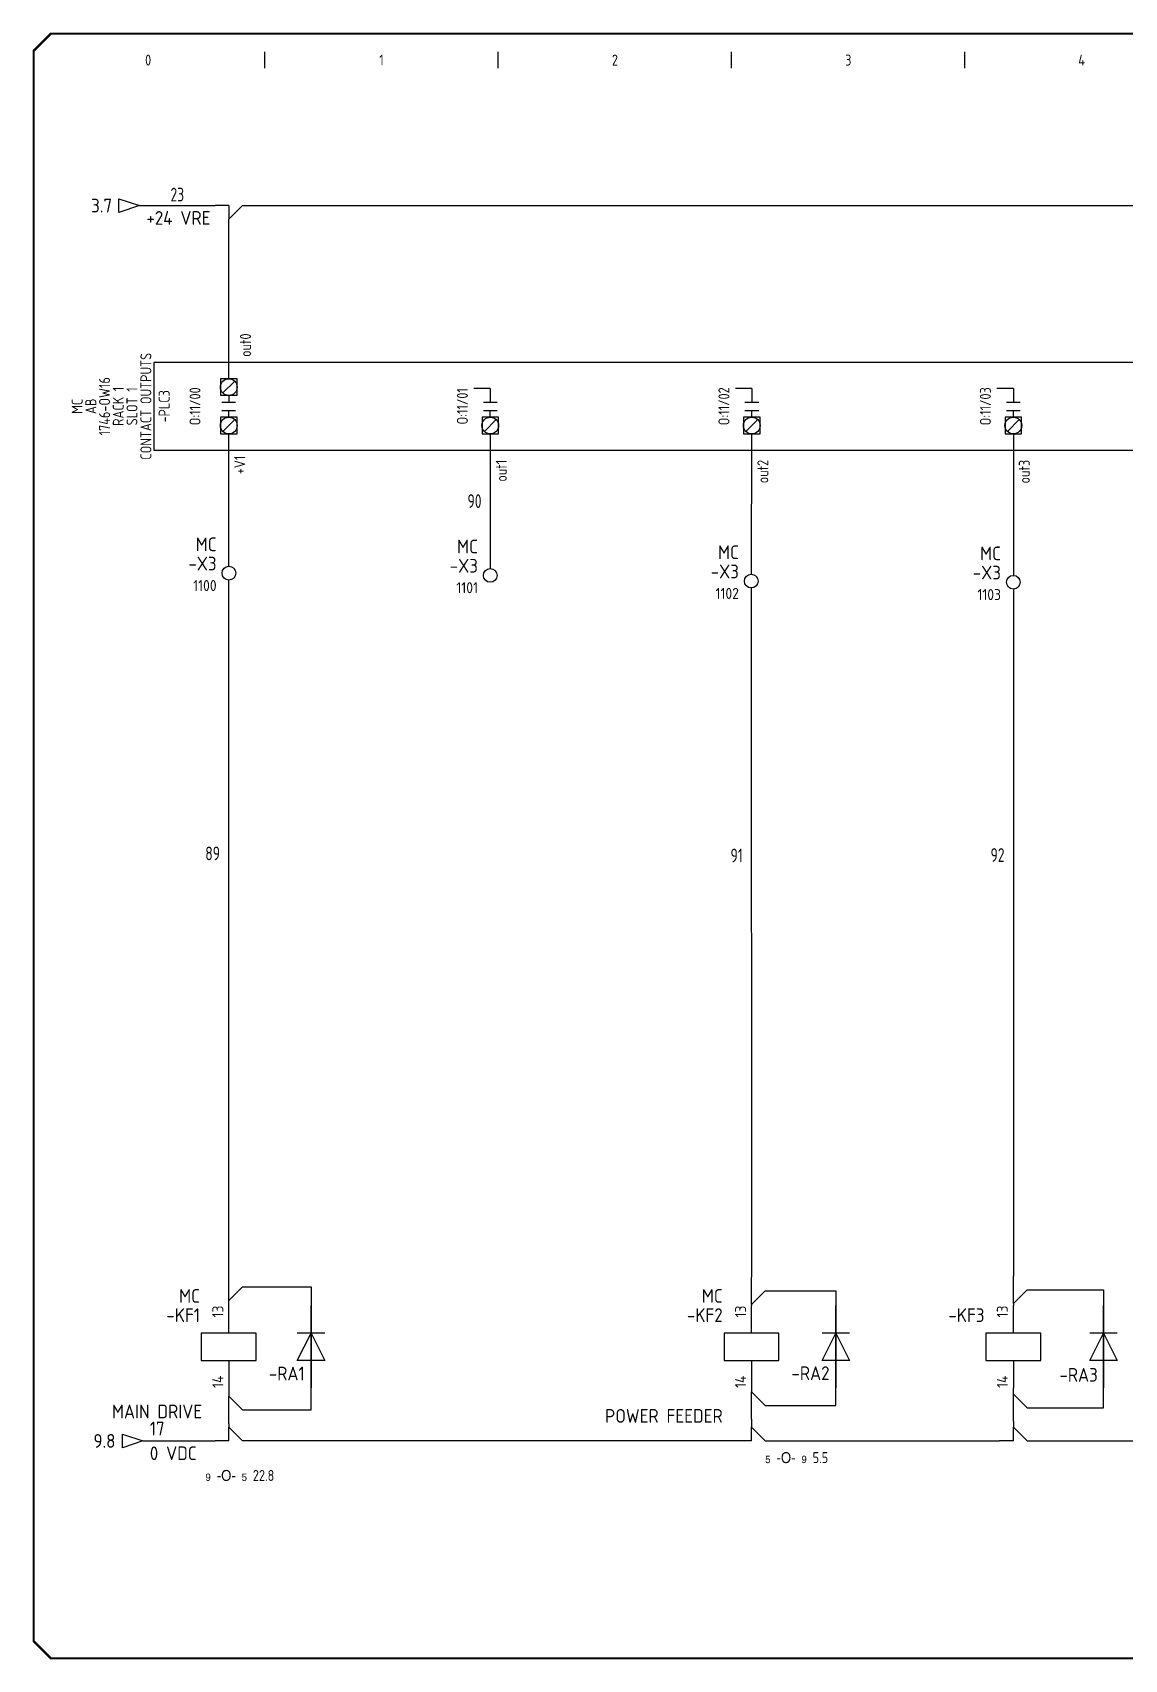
# Model space of a CAD drawing. Extents: x 0 to 840, y 0 to 593.
# Drawn here: x 0 to 398, y 0 to 593 of the extents above; entities that cross this region are included whole.
import ezdxf
from ezdxf.enums import TextEntityAlignment as Align

# ---------------------------------------------------------------- set-up
doc = ezdxf.new("R2010")
doc.units = 0
doc.header["$LTSCALE"] = 10
doc.header["$MEASUREMENT"] = 0
for name, color, linetype in [('DESC', 150, 'Continuous'), ('GRN_2.5mm^2', 3, 'Continuous'), ('GRY_0.5mm^2', 9, 'Continuous'), ('GRY_0.75mm^2', 9, 'Continuous'), ('LOC', 8, 'Continuous'), ('MISC', 7, 'Continuous'), ('SYMS', 7, 'Continuous'), ('TAGS', 150, 'Continuous'), ('TERMS', 123, 'Continuous'), ('TITLE', 7, 'Continuous'), ('VIO_1.0mm^2', 190, 'Continuous'), ('WIRENO', 72, 'Continuous'), ('WIREREF_DEST', 52, 'Continuous'), ('XREF', 7, 'Continuous')]:
    doc.layers.add(name, color=color, linetype=linetype)
doc.styles.add('ITALIC', font='ITALIC')
doc.styles.add('SIMPLEX', font='simplex')
doc.styles.add('WD_IEC', font='isocp2.shx', dxfattribs={"width": 0.9, "height": 4})

# ---------------------------------------------------------------- blocks, each defined once
blk = doc.blocks.new('PLCIO_2375$$1')
at = {"layer": 'SYMS'}
for p, q in [((68, 16), (68, -16)), ((774, 16), (68, 16)), ((774, 3.59), (774, 16)), ((92.25, 10), (92.25, 4)), ((98.25, 10), (92.25, 10)), ((93.1, 4.85), (97.4, 9.15)), ((98.25, 4), (98.25, 10)), ((190.5, 6.5), (184.5, 6.5)), ((190.5, 6.5), (190.5, 1.5)), ((285.75, 6.5), (279.75, 6.5)), ((285.75, 6.5), (285.75, 1.5)), ((381, 6.5), (375, 6.5)), ((381, 6.5), (381, 1.5)), ((476.25, 6.5), (470.25, 6.5)), ((476.25, 6.5), (476.25, 1.5)), ((571.5, 6.5), (565.5, 6.5)), ((571.5, 6.5), (571.5, 1.5)), ((666.75, 6.5), (660.75, 6.5)), ((666.75, 6.5), (666.75, 1.5)), ((762, 6.5), (756, 6.5)), ((762, 6.5), (762, 1.5)), ((92.25, 4), (98.25, 4)), ((92.75, 1.5), (97.75, 1.5)), ((95.25, 4), (95.25, 1.5)), ((188, 1.5), (193, 1.5)), ((283.25, 1.5), (288.25, 1.5)), ((378.5, 1.5), (383.5, 1.5)), ((473.75, 1.5), (478.75, 1.5)), ((569, 1.5), (574, 1.5)), ((664.25, 1.5), (669.25, 1.5)), ((759.5, 1.5), (764.5, 1.5)), ((772.3, 1.89), (774, 3.59)), ((775.7, -1.5), (772.3, 1.89)), ((92.25, -4), (92.25, -10)), ((98.25, -4), (92.25, -4)), ((92.75, -1.5), (97.75, -1.5)), ((93.1, -9.15), (97.4, -4.85)), ((95.25, -4), (95.25, -1.5)), ((98.25, -10), (98.25, -4)), ((187.5, -4), (187.5, -10)), ((193.5, -4), (187.5, -4)), ((188, -1.5), (193, -1.5)), ((188.35, -9.15), (192.65, -4.85)), ((190.5, -4), (190.5, -1.5)), ((193.5, -10), (193.5, -4)), ((282.75, -4), (282.75, -10)), ((288.75, -4), (282.75, -4)), ((283.25, -1.5), (288.25, -1.5)), ((283.6, -9.15), (287.9, -4.85)), ((285.75, -4), (285.75, -1.5)), ((288.75, -10), (288.75, -4)), ((378, -4), (378, -10)), ((384, -4), (378, -4)), ((378.5, -1.5), (383.5, -1.5)), ((378.85, -9.15), (383.15, -4.85)), ((381, -4), (381, -1.5)), ((384, -10), (384, -4)), ((473.25, -4), (473.25, -10)), ((479.25, -4), (473.25, -4)), ((473.75, -1.5), (478.75, -1.5)), ((474.1, -9.15), (478.4, -4.85)), ((476.25, -4), (476.25, -1.5)), ((479.25, -10), (479.25, -4)), ((568.5, -4), (568.5, -10)), ((574.5, -4), (568.5, -4)), ((569, -1.5), (574, -1.5)), ((569.35, -9.15), (573.65, -4.85)), ((571.5, -4), (571.5, -1.5)), ((574.5, -10), (574.5, -4)), ((663.75, -4), (663.75, -10)), ((669.75, -4), (663.75, -4)), ((664.25, -1.5), (669.25, -1.5)), ((664.6, -9.15), (668.9, -4.85)), ((666.75, -4), (666.75, -1.5)), ((669.75, -10), (669.75, -4)), ((759, -4), (759, -10)), ((765, -4), (759, -4)), ((759.5, -1.5), (764.5, -1.5)), ((759.85, -9.15), (764.15, -4.85)), ((762, -4), (762, -1.5)), ((765, -10), (765, -4)), ((774, -3.2), (775.7, -1.5)), ((774, -16), (774, -3.2)), ((92.25, -10), (98.25, -10)), ((187.5, -10), (193.5, -10)), ((282.75, -10), (288.75, -10)), ((378, -10), (384, -10)), ((473.25, -10), (479.25, -10)), ((568.5, -10), (574.5, -10)), ((663.75, -10), (669.75, -10)), ((759, -10), (765, -10)), ((68, -16), (774, -16))]:
    blk.add_line(p, q, dxfattribs=at)
for centre in [(95.25, 7), (95.25, -7), (190.5, -7), (285.75, -7), (381, -7), (476.25, -7), (571.5, -7), (666.75, -7), (762, -7)]:
    blk.add_circle(centre, 3.04, dxfattribs=at)
at = {"layer": 'SYMS', "style": 'WD_IEC', "width": 0.9}
blk.add_attdef('TERMDESC02R', text='', height=4, rotation=90, dxfattribs=at).set_placement((99.33, 18), align=Align.TOP_LEFT)
for tag, p in [('DESCA02', (92.25, 22)), ('DESCB02', (97.25, 22)), ('DESCC02', (102.25, 22)), ('DESCD02', (107.25, 22)), ('DESCE02', (112.25, 22)), ('DESCA03', (187.5, 22)), ('DESCB03', (192.5, 22)), ('DESCC03', (197.5, 22)), ('DESCD03', (202.5, 22)), ('DESCE03', (207.5, 22)), ('DESCA04', (282.75, 22)), ('DESCB04', (287.75, 22)), ('DESCC04', (292.75, 22)), ('DESCD04', (297.75, 22)), ('DESCE04', (302.75, 22)), ('DESCA05', (378, 22)), ('DESCB05', (383, 22)), ('DESCC05', (388, 22)), ('DESCD05', (393, 22)), ('DESCE05', (398, 22)), ('DESCA06', (473.25, 22)), ('DESCB06', (478.25, 22)), ('DESCC06', (483.25, 22)), ('DESCD06', (488.25, 22)), ('DESCE06', (493.25, 22)), ('DESCA07', (568.5, 22)), ('DESCB07', (573.5, 22)), ('DESCC07', (578.5, 22)), ('DESCD07', (583.5, 22)), ('DESCE07', (588.5, 22)), ('DESCA08', (663.75, 22)), ('DESCB08', (668.75, 22)), ('DESCC08', (673.75, 22)), ('DESCD08', (678.75, 22)), ('DESCE08', (683.75, 22)), ('DESCA09', (759, 22)), ('DESCB09', (764, 22)), ('DESCC09', (769, 22)), ('DESCD09', (774, 22)), ('DESCE09', (779, 22))]:
    blk.add_attdef(tag, p, '', height=4, rotation=90, dxfattribs=at)
at = {"layer": 'SYMS', "style": 'WD_IEC'}
for tag, width, p in [('TERM02R', 0.9, (89.25, 8.5)), ('INST', 0.8, (37, 0)), ('LOC', 0.8, (42, 0)), ('MFG', 0.8, (47, 0)), ('CAT', 0.8, (52, 0)), ('LINE1', 0.9, (57, 0)), ('LINE2', 0.9, (62, 0)), ('DESC', 0.9, (67.05, 0)), ('TAG', 0.8, (73.71, 0)), ('TERM02L', 0.9, (89.25, -8.5)), ('TERM03', 0.9, (184.5, -10)), ('TERM04', 0.9, (279.75, -10)), ('TERM05', 0.9, (375, -10)), ('TERM06', 0.9, (470.25, -10)), ('TERM07', 0.9, (565.5, -10)), ('TERM08', 0.9, (660.75, -10)), ('TERM09', 0.9, (756, -10))]:
    blk.add_attdef(tag, text='', height=4, rotation=90, dxfattribs=dict(at, width=width)).set_placement(p, align=Align.CENTER)
at = {"layer": 'SYMS', "style": 'WD_IEC', "width": 0.9, "flags": 1}
for tag, p in [('X2TERM02R', (95.25, 10)), ('X8TERM02L', (95.25, -10)), ('X8TERM03L', (190.5, -10)), ('X8TERM04L', (285.75, -10)), ('X8TERM05L', (381, -10)), ('X8TERM06L', (476.25, -10)), ('X8TERM07L', (571.5, -10)), ('X8TERM08L', (666.75, -10)), ('X8TERM09L', (762, -10))]:
    blk.add_attdef(tag, text='', height=0.64, rotation=90, dxfattribs=at).set_placement(p, align=Align.RIGHT)
at = {"layer": 'SYMS', "style": 'WD_IEC', "width": 0.8}
blk.add_attdef('TAGA02', text='', height=4, rotation=90, dxfattribs=at).set_placement((100.25, 0), align=Align.TOP_CENTER)
for tag, p in [('TAGA03', (185.5, 0)), ('TAGA04', (280.75, 0)), ('TAGA05', (376, 0)), ('TAGA06', (471.25, 0)), ('TAGA07', (566.5, 0)), ('TAGA08', (661.75, 0)), ('TAGA09', (757, 0))]:
    blk.add_attdef(tag, text='', height=4, rotation=90, dxfattribs=at).set_placement(p, align=Align.MIDDLE_CENTER)
at = {"layer": 'SYMS', "linetype": 'Continuous', "style": 'WD_IEC', "width": 0.9, "flags": 9}
blk.add_attdef('ASSYCODE', text='', height=0.64, rotation=90, dxfattribs=at).set_placement((49.72, -7.36), align=Align.CENTER)
at = {"layer": 'SYMS', "style": 'WD_IEC', "width": 0.9}
for tag, p in [('TERMDESC03', (192.5, -11.5)), ('TERMDESC04', (287.75, -11.5)), ('TERMDESC05', (383, -11.5)), ('TERMDESC06', (478.25, -11.5)), ('TERMDESC07', (573.5, -11.5)), ('TERMDESC08', (668.75, -11.5)), ('TERMDESC09', (764, -11.5)), ('TERMDESC02L', (97.25, -18))]:
    blk.add_attdef(tag, text='', height=4, rotation=90, dxfattribs=at).set_placement(p, align=Align.TOP_RIGHT)
blk = doc.blocks.new('acade_title')
at = {"layer": 'SYMS'}
for p, q in [((85, 580), (85, 586)), ((170, 580), (170, 586)), ((255, 580), (255, 586)), ((340, 580), (340, 586))]:
    blk.add_line(p, q, dxfattribs=at)
at = {"layer": 'TITLE', "const_width": 0.784}
blk.add_lwpolyline([(765.79, 7.07), (765.79, 586.36), (759.5, 592.64), (7.07, 592.64), (0.79, 586.36), (0.79, 7.07), (7.07, 0.79), (759.5, 0.79)], close=True, dxfattribs=at)
at = {"layer": 'SYMS', "style": 'WD_IEC', "width": 0.9}
for s, p in [('0', (42.5, 581)), ('1', (127.5, 581)), ('2', (212.5, 581)), ('3', (297.5, 581)), ('4', (382.5, 581))]:
    blk.add_text(s, height=4, dxfattribs=at).set_placement(p, align=Align.CENTER)
at = {"layer": 'TITLE', "color": 1, "style": 'ITALIC'}
for tag, height, p in [('TITLE#1', 3, (806.47, 85.58)), ('TITLE#2', 3, (806.47, 80.5)), ('TITLE#3', 3, (806.47, 75.41)), ('TITLE#4', 3, (806.47, 70.33)), ('DWG#', 4, (806.47, 20.76))]:
    blk.add_attdef(tag, text='', height=height, dxfattribs=at).set_placement(p, align=Align.CENTER)
at = {"layer": 'TITLE', "color": 1, "style": 'SIMPLEX'}
blk.add_attdef('CAD#', (772.63, 49.19), '', height=2.5, rotation=90, dxfattribs=at)
at = {"layer": 'TITLE', "color": 1}
for tag, p, height, style in [('ENGINEER', (783.37, 49.19), 2.5, 'ITALIC'), ('CHKDBY', (813.2, 49.2), 2.5, 'ITALIC'), ('JOB#', (789.06, 41.3), 2.5, 'SIMPLEX'), ('DRAWNBY', (814.95, 41.3), 2.5, 'ITALIC'), ('SCALE', (786.29, 33.76), 2.5, 'SIMPLEX'), ('DATE', (812.8, 33.76), 2.5, 'SIMPLEX'), ('SHTS', (815.9, 6.29), 4, 'ITALIC')]:
    blk.add_attdef(tag, p, '', height=height, dxfattribs=dict(at, style=style))
at = {"layer": 'TITLE', "color": 1, "style": 'ITALIC'}
blk.add_attdef('SH#', text='', height=4, dxfattribs=at).set_placement((799.54, 6.29), align=Align.RIGHT)
at = {"layer": 'TITLE', "color": 7, "flags": 9}
blk.add_attdef('WD_TB', (782.91, 0.79), '', height=3.14, dxfattribs=at)
blk = doc.blocks.new('VDI1')
for p, q in [((0, 7.5), (0, -7.5)), ((0, -2.5), (-2.5, 2.5)), ((-2.5, 2.5), (2.5, 2.5)), ((2.5, 2.5), (0, -2.5)), ((-2.5, -2.5), (2.5, -2.5))]:
    blk.add_line(p, q)
at = {"style": 'WD_IEC'}
for tag, p in [('INST', (-5.5, 10.25)), ('LOC', (-5.5, 6.75)), ('TAG1', (-5.5, 3.25)), ('DESC1', (-5.5, -6.35)), ('DESC2', (-5.5, -9.85)), ('DESC3', (-5.5, -13.35))]:
    blk.add_attdef(tag, text='', height=2.5, dxfattribs=at).set_placement(p, align=Align.RIGHT)
blk.add_attdef('TERM01', text='', height=2, rotation=90, dxfattribs=at).set_placement((-1, 7.5), align=Align.RIGHT)
at = {"style": 'WD_IEC', "flags": 1}
for tag, p, height in [('X2TERM01', (0, 7.5), 0.32), ('ASSYCODE', (1, -4), 1), ('FAMILY', (1, -5.5), 1), ('X8TERM02', (0, -7.5), 0.32), ('WDBLKNAM', (1, -8.5), 1), ('CATDESC', (1, -7), 1)]:
    blk.add_attdef(tag, p, '', height=height, dxfattribs=at)
at = {"style": 'WD_IEC', "flags": 9}
for tag, p in [('MFG', (-5.5, -0.25)), ('CAT', (-5.5, -2.75))]:
    blk.add_attdef(tag, text='', height=1.5, dxfattribs=at).set_placement(p, align=Align.RIGHT)
at = {"style": 'WD_IEC'}
blk.add_attdef('TERM02', (-1, -7.5), '', height=2, rotation=90, dxfattribs=at)
blk = doc.blocks.new('VCR1')
for p, q in [((0, 2.5), (0, 7.5)), ((0, -2.5), (0, -7.5))]:
    blk.add_line(p, q)
blk.add_lwpolyline([(-5, 2.5), (-5, -2.5), (5, -2.5), (5, 2.5)], close=True)
at = {"style": 'WD_IEC'}
for tag, p in [('INST', (-5.25, 11.5)), ('LOC', (-5.25, 8)), ('TAG1', (-5.25, 4.5)), ('DESC1', (-5.25, -6.85)), ('DESC2', (-5.25, -10.35)), ('DESC3', (-5.25, -13.85))]:
    blk.add_attdef(tag, text='', height=2.5, dxfattribs=at).set_placement(p, align=Align.RIGHT)
blk.add_attdef('TERM01', text='', height=2, rotation=90, dxfattribs=at).set_placement((-1, 7.5), align=Align.RIGHT)
at = {"style": 'WD_IEC', "flags": 1}
for tag, p, height in [('X2TERM01', (0, 7.5), 0.32), ('X4LINK', (-5, 0), 0.32), ('X1LINK', (5, 0), 0.32), ('ASSYCODE', (1, -4), 1), ('FAMILY', (1, -5.5), 1), ('X8TERM02', (0, -7.5), 0.32), ('CATDESC', (1, -7), 1)]:
    blk.add_attdef(tag, p, '', height=height, dxfattribs=at)
at = {"style": 'WD_IEC', "flags": 9}
for tag, p in [('MFG', (-6, 1)), ('CAT', (-6, -1.5))]:
    blk.add_attdef(tag, text='', height=1.5, dxfattribs=at).set_placement(p, align=Align.RIGHT)
at = {"style": 'WD_IEC'}
blk.add_attdef('TERM02', (-1, -7.5), '', height=2, rotation=90, dxfattribs=at)
at = {"lineweight": 9, "style": 'WD_IEC'}
for tag, p in [('NO', (-5.5, -16.5)), ('NC', (-5.5, -20))]:
    blk.add_attdef(tag, text='', height=2.5, dxfattribs=at).set_placement(p, align=Align.TOP_RIGHT)
for tag, p in [('XREFNO', (-4, -16.5)), ('XREFNC', (-4, -20))]:
    blk.add_attdef(tag, text='', height=2.5, dxfattribs=at).set_placement(p, align=Align.TOP_LEFT)
blk = doc.blocks.new('HA1D3')
blk.add_lwpolyline([(0, 0), (-3.75, -1.25), (-3.75, 1.25)], close=True)
at = {"style": 'WD_IEC'}
for tag, p, height, flags in [('WIRENO', (1.25, 1), 2.5, 8), ('X1TERM01', (0, 0), 0.32, 1)]:
    blk.add_attdef(tag, p, '', height=height, dxfattribs=dict(at, flags=flags))
blk.add_attdef('XREF', text='', height=2.5, dxfattribs=at).set_placement((-5, 0), align=Align.MIDDLE_RIGHT)
at = {"style": 'WD_IEC', "flags": 1}
blk.add_attdef('SIGCODE', text='', height=1, dxfattribs=at).set_placement((-2.5, 1.8), align=Align.RIGHT)
at = {"style": 'WD_IEC'}
blk.add_attdef('DESC1', text='', height=2.5, dxfattribs=at).set_placement((1.25, -1), align=Align.TOP_LEFT)
blk = doc.blocks.new('HT0_821')
for p, q in [((0, -2.5), (0, 2.5)), ((2.5, 0), (0, -2.5))]:
    blk.add_line(p, q)
at = {"style": 'WD_IEC', "flags": 1}
for tag, p in [('X2TERM01', (0, 2.5)), ('WDWSEQ', (1.92, 1.22)), ('X1TERM01', (2.5, 0)), ('X8TERM01', (0, -2.5))]:
    blk.add_attdef(tag, p, '', height=0.4, dxfattribs=at)
blk = doc.blocks.new('HT0_281')
for p in [(0, -2.5), (2.5, 0)]:
    blk.add_line(p, (0, 2.5))
at = {"style": 'WD_IEC', "flags": 1}
for tag, p in [('X2TERM01', (0, 2.5)), ('WDWSEQ', (1.92, 1.22)), ('X1TERM01', (2.5, 0)), ('X8TERM01', (0, -2.5))]:
    blk.add_attdef(tag, p, '', height=0.4, dxfattribs=at)
blk = doc.blocks.new('VT0_281')
for p in [(0, -2.5), (2.5, 0)]:
    blk.add_line(p, (0, 2.5))
at = {"style": 'WD_IEC', "flags": 1}
for tag, p in [('X2TERM01', (0, 2.5)), ('WDWSEQ', (1.92, 1.22)), ('X1TERM01', (2.5, 0)), ('X8TERM01', (0, -2.5))]:
    blk.add_attdef(tag, p, '', height=0.4, dxfattribs=at)
blk = doc.blocks.new('WD_WNH')
at = {"linetype": 'Continuous', "style": 'WD_IEC', "width": 0.8}
blk.add_attdef('WIRENO', text='', height=2.5, dxfattribs=at).set_placement((0, 0.75), align=Align.CENTER)
at = {"style": 'WD_IEC', "flags": 1}
for tag, p in [('W08USER', (0, 0.375)), ('W04USER', (0, 0.875)), ('W05USER', (0, 0.75)), ('W09USER', (0, 0.25)), ('W03USER', (0, 1)), ('W06USER', (0, 0.625)), ('W07USER', (0, 0.5)), ('W02USER', (0, 1.125)), ('W01USER', (0, 1.25)), ('W10USER', (0, 0.125))]:
    blk.add_attdef(tag, text='', height=0.08, dxfattribs=at).set_placement(p, align=Align.CENTER)
blk = doc.blocks.new('WD_WNV')
at = {"linetype": 'Continuous', "style": 'WD_IEC', "width": 0.8}
blk.add_attdef('WIRENO', text='', height=2.5, dxfattribs=at).set_placement((-1.6, 0), align=Align.MIDDLE_RIGHT)
at = {"style": 'WD_IEC', "flags": 1}
for tag, p in [('W08USER', (-1, 0.375)), ('W04USER', (-1, 0.875)), ('W05USER', (-1, 0.75)), ('W09USER', (-1, 0.25)), ('W03USER', (-1, 1)), ('W06USER', (-1, 0.625)), ('W07USER', (-1, 0.5)), ('W02USER', (-1, 1.125)), ('W01USER', (-1, 1.25)), ('W10USER', (-1, 0.125))]:
    blk.add_attdef(tag, text='', height=0.08, dxfattribs=at).set_placement(p, align=Align.CENTER)
blk = doc.blocks.new('VT0002')
blk.add_circle((0, 0), 1.25)
at = {"style": 'WD_IEC'}
for tag, p in [('INST', (-2.25, 6.5)), ('LOC', (-2.25, 3.5)), ('DESC1', (-2.25, -6.25)), ('DESC2', (-2.25, -9.25)), ('DESC3', (-2.25, -12.25))]:
    blk.add_attdef(tag, text='', height=2.5, dxfattribs=at).set_placement(p, align=Align.RIGHT)
at = {"style": 'WD_IEC', "flags": 1}
for tag, p, height in [('ASSYCODE', (2.75, 10.75), 1), ('CATDESC', (2.75, 9.25), 1), ('MFG', (2.75, 7.25), 1.5), ('CAT', (2.75, 4.75), 1.5), ('X4PIN01', (-1.25, 1), 0.25), ('X4TERM01', (-1.25, 0), 0.25), ('X4TERMDESC01', (-1.25, 0.5), 0.4), ('STRIPSEQ', (0, 0), 0.025), ('X2PIN01', (0, 2.25), 0.25), ('X2TERM01', (0, 1.25), 0.25), ('X8PIN01', (0, -0.25), 0.25), ('X2TERMDESC01', (0, 1.75), 0.4), ('X1PIN01', (1.25, 1), 0.25), ('X1TERM01', (1.25, 0), 0.25), ('X1TERMDESC01', (1.25, 0.5), 0.4), ('LINKTERM', (0, -0.04), 0.025), ('X8TERM01', (0, -1.25), 0.25), ('X8TERMDESC01', (0, -0.75), 0.4)]:
    blk.add_attdef(tag, p, '', height=height, dxfattribs=at)
at = {"style": 'WD_IEC', "flags": 8}
for tag, height, p in [('TAGSTRIP', 2.5, (-2.25, 0.5)), ('TERM01', 2, (-2.25, -3.25))]:
    blk.add_attdef(tag, text='', height=height, dxfattribs=at).set_placement(p, align=Align.RIGHT)
blk = doc.blocks.new('HT0_184')
for p, q in [((0, 0), (-2.5, 0)), ((0, 0), (0, -2.5)), ((0, -2.5), (2.5, 0))]:
    blk.add_line(p, q)
at = {"style": 'WD_IEC', "flags": 1}
for tag, p in [('X4TERM01', (-2.5, 0)), ('X1TERM01', (2.5, 0)), ('X8TERM01', (0, -2.5)), ('WDWSEQ', (1.53, -1.26))]:
    blk.add_attdef(tag, p, '', height=0.4, dxfattribs=at)
blk = doc.blocks.new('VT0_124')
for p, q in [((0, 0), (-2.5, 0)), ((0, 0), (0, 2.5)), ((0, 2.5), (2.5, 0))]:
    blk.add_line(p, q)
at = {"style": 'WD_IEC', "flags": 1}
for tag, p in [('X4TERM01', (-2.5, 0)), ('X2TERM01', (0, 2.5)), ('WDWSEQ', (1.6, 1.48)), ('X1TERM01', (2.5, 0))]:
    blk.add_attdef(tag, p, '', height=0.4, dxfattribs=at)
blk = doc.blocks.new('HT0_124')
for p, q in [((0, 0), (-2.5, 0)), ((0, 0), (0, 2.5)), ((0, 2.5), (2.5, 0))]:
    blk.add_line(p, q)
at = {"style": 'WD_IEC', "flags": 1}
for tag, p in [('X4TERM01', (-2.5, 0)), ('X2TERM01', (0, 2.5)), ('WDWSEQ', (1.6, 1.48)), ('X1TERM01', (2.5, 0))]:
    blk.add_attdef(tag, p, '', height=0.4, dxfattribs=at)

msp = doc.modelspace()

# ---------------------------------------------------------------- linework, layer by layer
at = {"layer": 'GRN_2.5mm^2'}
for p, q in [((101.82, 91.28), (101.82, 129.31)), ((292.99, 92.94), (292.99, 129.31)), ((390.44, 92.03), (390.44, 129.31)), ((71.87, 99.31), (71.87, 96.28)), ((262.27, 99.31), (262.27, 97.94)), ((357.62, 97.03), (357.62, 99.31)), ((76.87, 91.28), (101.82, 91.28)), ((267.27, 92.94), (292.99, 92.94)), ((362.62, 92.03), (390.44, 92.03)), ((71.87, 86.28), (71.87, 85)), ((262.27, 87.94), (262.27, 85)), ((357.62, 87.03), (357.62, 85)), ((40.6, 80), (66.87, 80)), ((257.27, 80), (76.87, 80)), ((267.27, 80), (352.62, 80)), ((362.62, 80), (447.88, 80))]:
    msp.add_line(p, q, dxfattribs=at)
at = {"layer": 'GRY_0.5mm^2'}
for p, q in [((71.93, 398.59), (71.87, 446.88)), ((167.12, 446.88), (167.12, 397.8)), ((262.27, 446.88), (262.17, 395.71)), ((357.62, 446.88), (357.62, 395.3)), ((71.87, 141.16), (71.93, 393.59)), ((262.17, 390.71), (262.27, 139.64)), ((357.62, 390.3), (357.62, 140))]:
    msp.add_line(p, q, dxfattribs=at)
at = {"layer": 'GRY_0.75mm^2'}
for p, q in [((71.87, 129.31), (71.87, 131.16)), ((76.87, 136.16), (101.82, 136.16)), ((101.82, 136.16), (101.82, 99.31)), ((267.27, 134.64), (292.99, 134.64)), ((292.99, 134.64), (292.99, 99.31)), ((362.62, 135), (390.44, 135)), ((390.44, 135), (390.44, 99.31)), ((262.27, 129.64), (262.27, 129.31)), ((357.62, 130), (357.62, 129.31))]:
    msp.add_line(p, q, dxfattribs=at)
at = {"layer": 'VIO_1.0mm^2'}
for p, q in [((39.37, 530), (66.87, 530)), ((76.87, 530), (722.5, 530)), ((71.87, 466.88), (71.87, 525))]:
    msp.add_line(p, q, dxfattribs=at)

# ---------------------------------------------------------------- block references
at = {"layer": 'GRN_2.5mm^2', "xscale": 2, "yscale": 2, "zscale": 2}
for name, p in [('HT0_281', (71.87, 91.28)), ('VT0_281', (262.27, 92.94)), ('HT0_281', (357.62, 92.03)), ('VT0_124', (71.87, 80)), ('HT0_124', (262.27, 80)), ('VT0_124', (357.62, 80))]:
    msp.add_blockref(name, p, dxfattribs=at)
at = {"layer": 'GRY_0.75mm^2', "xscale": 2, "yscale": 2, "zscale": 2}
for p in [(71.87, 136.16), (262.27, 134.64), (357.62, 135)]:
    msp.add_blockref('HT0_821', p, dxfattribs=at)
at = {"layer": 'SYMS'}
msp.add_blockref('acade_title', (0, 0), dxfattribs=at)
ref = msp.add_blockref('HA1D3', (39.37, 530), dxfattribs=dict(at, xscale=2, yscale=2, zscale=2))
ref.add_attrib('XREF', '3.7', dxfattribs={"layer": 'XREF', "height": 5, "style": 'WD_IEC'}).set_placement((29.37, 530), align=Align.MIDDLE_RIGHT)
ref.add_attrib('DESC1', '+24 VRE', dxfattribs={"layer": 'DESC', "height": 5, "style": 'WD_IEC'}).set_placement((41.87, 528), align=Align.TOP_LEFT)
ref = msp.add_blockref('PLCIO_2375$$1', (-23.38, 456.88), dxfattribs=at)
ref.add_attrib('LINE1', 'RACK 1', dxfattribs={"layer": 'MISC', "height": 4, "rotation": 90, "style": 'WD_IEC', "width": 0.9}).set_placement((33.62, 456.88), align=Align.CENTER)
ref.add_attrib('LINE2', 'SLOT 1', dxfattribs={"layer": 'MISC', "height": 4, "rotation": 90, "style": 'WD_IEC', "width": 0.9}).set_placement((38.62, 456.88), align=Align.CENTER)
ref.add_attrib('MFG', 'AB', dxfattribs={"layer": 'MISC', "height": 4, "rotation": 90, "style": 'WD_IEC', "width": 0.9}).set_placement((23.62, 456.88), align=Align.CENTER)
ref.add_attrib('LOC', 'MC', dxfattribs={"layer": 'LOC', "height": 4, "rotation": 90, "style": 'WD_IEC', "width": 0.9}).set_placement((18.62, 456.88), align=Align.CENTER)
ref.add_attrib('CAT', '1746-OW16', dxfattribs={"layer": 'MISC', "height": 4, "rotation": 90, "style": 'WD_IEC', "width": 0.9}).set_placement((28.62, 456.88), align=Align.CENTER)
ref.add_attrib('DESC', 'CONTACT OUTPUTS', dxfattribs={"layer": 'DESC', "height": 4, "rotation": 90, "style": 'WD_IEC', "width": 0.9}).set_placement((43.68, 456.88), align=Align.CENTER)
ref.add_attrib('TAG', '-PLC3', dxfattribs={"layer": 'TAGS', "height": 4, "rotation": 90, "style": 'WD_IEC', "width": 0.9}).set_placement((50.34, 456.88), align=Align.CENTER)
ref.add_attrib('TAGA02', 'O:11/00', dxfattribs={"layer": 'TAGS', "height": 4, "rotation": 90, "style": 'WD_IEC', "width": 0.9}).set_placement((57.56, 456.88), align=Align.TOP_CENTER)
ref.add_attrib('TERMDESC02L', '+V1', dxfattribs={"layer": 'TERMS', "height": 4, "rotation": 90, "style": 'WD_IEC', "width": 0.9}).set_placement((73.88, 438.88), align=Align.TOP_RIGHT)
ref.add_attrib('TERMDESC02R', 'out0', dxfattribs={"layer": 'TERMS', "height": 4, "rotation": 90, "style": 'WD_IEC', "width": 0.9}).set_placement((75.96, 474.88), align=Align.TOP_LEFT)
ref.add_attrib('TAGA03', 'O:11/01', dxfattribs={"layer": 'TAGS', "height": 4, "rotation": 90, "style": 'WD_IEC', "width": 0.9}).set_placement((156.95, 456.88), align=Align.MIDDLE_CENTER)
ref.add_attrib('TERMDESC03', 'out1', dxfattribs={"layer": 'TERMS', "height": 4, "rotation": 90, "style": 'WD_IEC', "width": 0.9}).set_placement((169.12, 437.38), align=Align.TOP_RIGHT)
ref.add_attrib('TAGA04', 'O:11/02', dxfattribs={"layer": 'TAGS', "height": 4, "rotation": 90, "style": 'WD_IEC', "width": 0.9}).set_placement((252.2, 456.88), align=Align.MIDDLE_CENTER)
ref.add_attrib('TERMDESC04', 'out2', dxfattribs={"layer": 'TERMS', "height": 4, "rotation": 90, "style": 'WD_IEC', "width": 0.9}).set_placement((264.38, 437.38), align=Align.TOP_RIGHT)
ref.add_attrib('TAGA05', 'O:11/03', dxfattribs={"layer": 'TAGS', "height": 4, "rotation": 90, "style": 'WD_IEC', "width": 0.9}).set_placement((347.45, 456.88), align=Align.MIDDLE_CENTER)
ref.add_attrib('TERMDESC05', 'out3', dxfattribs={"layer": 'TERMS', "height": 4, "rotation": 90, "style": 'WD_IEC', "width": 0.9}).set_placement((359.62, 437.38), align=Align.TOP_RIGHT)
ref.add_attrib('TAGA06', 'O:11/04', dxfattribs={"layer": 'TAGS', "height": 4, "rotation": 90, "style": 'WD_IEC', "width": 0.9}).set_placement((442.7, 456.88), align=Align.MIDDLE_CENTER)
ref.add_attrib('TERMDESC06', 'out4', dxfattribs={"layer": 'TERMS', "height": 4, "rotation": 90, "style": 'WD_IEC', "width": 0.9}).set_placement((454.88, 437.38), align=Align.TOP_RIGHT)
ref.add_attrib('TAGA07', 'O:11/05', dxfattribs={"layer": 'TAGS', "height": 4, "rotation": 90, "style": 'WD_IEC', "width": 0.9}).set_placement((537.95, 456.88), align=Align.MIDDLE_CENTER)
ref.add_attrib('TERMDESC07', 'out5', dxfattribs={"layer": 'TERMS', "height": 4, "rotation": 90, "style": 'WD_IEC', "width": 0.9}).set_placement((550.12, 437.38), align=Align.TOP_RIGHT)
ref.add_attrib('TAGA08', 'O:11/06', dxfattribs={"layer": 'TAGS', "height": 4, "rotation": 90, "style": 'WD_IEC', "width": 0.9}).set_placement((631.44, 456.88), align=Align.MIDDLE_CENTER)
ref.add_attrib('TERMDESC08', 'out6', dxfattribs={"layer": 'TERMS', "height": 4, "rotation": 90, "style": 'WD_IEC', "width": 0.9}).set_placement((645.38, 437.38), align=Align.TOP_RIGHT)
ref.add_attrib('TAGA09', 'O:11/07', dxfattribs={"layer": 'TAGS', "height": 4, "rotation": 90, "style": 'WD_IEC', "width": 0.9}).set_placement((726.69, 456.88), align=Align.MIDDLE_CENTER)
ref.add_attrib('TERMDESC09', 'out7', dxfattribs={"layer": 'TERMS', "height": 4, "rotation": 90, "style": 'WD_IEC', "width": 0.9}).set_placement((740.62, 437.38), align=Align.TOP_RIGHT)
ref = msp.add_blockref('VT0002', (71.93, 396.09), dxfattribs=dict(at, xscale=2, yscale=2, zscale=2))
ref.add_attrib('TERM01', '1100', dxfattribs={"layer": 'TERMS', "height": 4, "style": 'WD_IEC', "flags": 8}).set_placement((67.43, 389.59), align=Align.RIGHT)
ref.add_attrib('LOC', 'MC', dxfattribs={"layer": 'LOC', "height": 5, "style": 'WD_IEC'}).set_placement((67.43, 404.09), align=Align.RIGHT)
ref.add_attrib('TAGSTRIP', '-X3', dxfattribs={"layer": 'TAGS', "height": 5, "style": 'WD_IEC', "flags": 8}).set_placement((67.43, 397.09), align=Align.RIGHT)
ref = msp.add_blockref('VT0002', (167.12, 395.3), dxfattribs=dict(at, xscale=2, yscale=2, zscale=2))
ref.add_attrib('TERM01', '1101', dxfattribs={"layer": 'TERMS', "height": 4, "style": 'WD_IEC', "flags": 8}).set_placement((162.62, 388.8), align=Align.RIGHT)
ref.add_attrib('LOC', 'MC', dxfattribs={"layer": 'LOC', "height": 5, "style": 'WD_IEC'}).set_placement((162.62, 403.3), align=Align.RIGHT)
ref.add_attrib('TAGSTRIP', '-X3', dxfattribs={"layer": 'TAGS', "height": 5, "style": 'WD_IEC', "flags": 8}).set_placement((162.62, 396.3), align=Align.RIGHT)
ref = msp.add_blockref('VT0002', (262.17, 393.21), dxfattribs=dict(at, xscale=2, yscale=2, zscale=2))
ref.add_attrib('TERM01', '1102', dxfattribs={"layer": 'TERMS', "height": 4, "style": 'WD_IEC', "flags": 8}).set_placement((257.67, 386.71), align=Align.RIGHT)
ref.add_attrib('LOC', 'MC', dxfattribs={"layer": 'LOC', "height": 5, "style": 'WD_IEC'}).set_placement((257.67, 401.21), align=Align.RIGHT)
ref.add_attrib('TAGSTRIP', '-X3', dxfattribs={"layer": 'TAGS', "height": 5, "style": 'WD_IEC', "flags": 8}).set_placement((257.67, 394.21), align=Align.RIGHT)
ref = msp.add_blockref('VT0002', (357.62, 392.8), dxfattribs=dict(at, xscale=2, yscale=2, zscale=2))
ref.add_attrib('TERM01', '1103', dxfattribs={"layer": 'TERMS', "height": 4, "style": 'WD_IEC', "flags": 8}).set_placement((353.12, 386.3), align=Align.RIGHT)
ref.add_attrib('LOC', 'MC', dxfattribs={"layer": 'LOC', "height": 5, "style": 'WD_IEC'}).set_placement((353.12, 400.8), align=Align.RIGHT)
ref.add_attrib('TAGSTRIP', '-X3', dxfattribs={"layer": 'TAGS', "height": 5, "style": 'WD_IEC', "flags": 8}).set_placement((353.12, 393.8), align=Align.RIGHT)
ref = msp.add_blockref('VCR1', (71.87, 114.31), dxfattribs=dict(at, xscale=2, yscale=2, zscale=2))
ref.add_attrib('TERM02', '14', (69.88, 99.31), dxfattribs={"layer": 'TERMS', "height": 4, "rotation": 90, "style": 'WD_IEC'})
ref.add_attrib('TERM01', '13', dxfattribs={"layer": 'TERMS', "height": 4, "rotation": 90, "style": 'WD_IEC'}).set_placement((69.88, 129.31), align=Align.RIGHT)
ref.add_attrib('DESC3', 'MAIN DRIVE', dxfattribs={"layer": 'DESC', "height": 5, "style": 'WD_IEC'}).set_placement((62.19, 88.23), align=Align.RIGHT)
ref.add_attrib('LOC', 'MC', dxfattribs={"layer": 'LOC', "height": 5, "style": 'WD_IEC'}).set_placement((61.38, 130.31), align=Align.RIGHT)
ref.add_attrib('TAG1', '-KF1', dxfattribs={"layer": 'TAGS', "height": 5, "style": 'WD_IEC'}).set_placement((61.38, 123.31), align=Align.RIGHT)
ref = msp.add_blockref('VCR1', (262.27, 114.31), dxfattribs=dict(at, xscale=2, yscale=2, zscale=2))
ref.add_attrib('TERM02', '14', (260.27, 99.31), dxfattribs={"layer": 'TERMS', "height": 4, "rotation": 90, "style": 'WD_IEC'})
ref.add_attrib('TERM01', '13', dxfattribs={"layer": 'TERMS', "height": 4, "rotation": 90, "style": 'WD_IEC'}).set_placement((260.27, 129.31), align=Align.RIGHT)
ref.add_attrib('DESC3', 'POWER FEEDER', dxfattribs={"layer": 'DESC', "height": 5, "style": 'WD_IEC'}).set_placement((251.77, 86.61), align=Align.RIGHT)
ref.add_attrib('LOC', 'MC', dxfattribs={"layer": 'LOC', "height": 5, "style": 'WD_IEC'}).set_placement((251.77, 130.31), align=Align.RIGHT)
ref.add_attrib('TAG1', '-KF2', dxfattribs={"layer": 'TAGS', "height": 5, "style": 'WD_IEC'}).set_placement((251.77, 123.31), align=Align.RIGHT)
ref = msp.add_blockref('VDI1', (101.82, 114.31), dxfattribs=dict(at, xscale=2, yscale=2, zscale=2, rotation=180))
ref.add_attrib('TAG1', '-RA1', dxfattribs={"layer": 'TAGS', "height": 5, "style": 'WD_IEC'}).set_placement((99.51, 102.05), align=Align.RIGHT)
ref = msp.add_blockref('VDI1', (292.99, 114.31), dxfattribs=dict(at, xscale=2, yscale=2, zscale=2, rotation=180))
ref.add_attrib('TAG1', '-RA2', dxfattribs={"layer": 'TAGS', "height": 5, "style": 'WD_IEC'}).set_placement((290.68, 102.17), align=Align.RIGHT)
ref = msp.add_blockref('VCR1', (357.62, 114.31), dxfattribs=dict(at, xscale=2, yscale=2, zscale=2))
ref.add_attrib('TERM02', '14', (355.62, 99.31), dxfattribs={"layer": 'TERMS', "height": 4, "rotation": 90, "style": 'WD_IEC'})
ref.add_attrib('TERM01', '13', dxfattribs={"layer": 'TERMS', "height": 4, "rotation": 90, "style": 'WD_IEC'}).set_placement((355.62, 129.31), align=Align.RIGHT)
ref.add_attrib('TAG1', '-KF3', dxfattribs={"layer": 'TAGS', "height": 5, "style": 'WD_IEC'}).set_placement((347.12, 123.31), align=Align.RIGHT)
ref = msp.add_blockref('VDI1', (390.44, 114.31), dxfattribs=dict(at, xscale=2, yscale=2, zscale=2, rotation=180))
ref.add_attrib('TAG1', '-RA3', dxfattribs={"layer": 'TAGS', "height": 5, "style": 'WD_IEC'}).set_placement((388.39, 101.59), align=Align.RIGHT)
ref = msp.add_blockref('HA1D3', (40.6, 80), dxfattribs=dict(at, xscale=2, yscale=2, zscale=2))
ref.add_attrib('XREF', '9.8', dxfattribs={"layer": 'XREF', "height": 5, "style": 'WD_IEC'}).set_placement((30.6, 80), align=Align.MIDDLE_RIGHT)
ref.add_attrib('DESC1', '0 VDC', dxfattribs={"layer": 'DESC', "height": 5, "style": 'WD_IEC'}).set_placement((43.1, 78), align=Align.TOP_LEFT)
ref.add_attrib('WIRENO', '17', (43.1, 82), dxfattribs={"layer": 'WIREREF_DEST', "height": 5, "style": 'WD_IEC', "flags": 8})
at = {"layer": 'VIO_1.0mm^2', "xscale": 2, "yscale": 2, "zscale": 2}
msp.add_blockref('HT0_184', (71.87, 530), dxfattribs=at)
at = {"layer": 'WIRENO'}
ref = msp.add_blockref('WD_WNH', (53.12, 530), dxfattribs=dict(at, xscale=2, yscale=2, zscale=2))
ref.add_attrib('WIRENO', '23', dxfattribs={"linetype": 'Continuous', "height": 5, "style": 'WD_IEC', "width": 0.8}).set_placement((53.12, 531.5), align=Align.CENTER)
ref = msp.add_blockref('WD_WNV', (167.12, 422.34), dxfattribs=dict(at, xscale=2, yscale=2, zscale=2))
ref.add_attrib('WIRENO', '90', dxfattribs={"linetype": 'Continuous', "height": 5, "style": 'WD_IEC', "width": 0.8}).set_placement((163.93, 422.34), align=Align.MIDDLE_RIGHT)
ref = msp.add_blockref('WD_WNV', (71.87, 294.02), dxfattribs=dict(at, xscale=2, yscale=2, zscale=2))
ref.add_attrib('WIRENO', '89', dxfattribs={"linetype": 'Continuous', "height": 5, "style": 'WD_IEC', "width": 0.8}).set_placement((68.67, 294.02), align=Align.MIDDLE_RIGHT)
ref = msp.add_blockref('WD_WNV', (262.27, 293.26), dxfattribs=dict(at, xscale=2, yscale=2, zscale=2))
ref.add_attrib('WIRENO', '91', dxfattribs={"linetype": 'Continuous', "height": 5, "style": 'WD_IEC', "width": 0.8}).set_placement((259.07, 293.26), align=Align.MIDDLE_RIGHT)
ref = msp.add_blockref('WD_WNV', (357.62, 293.44), dxfattribs=dict(at, xscale=2, yscale=2, zscale=2))
ref.add_attrib('WIRENO', '92', dxfattribs={"linetype": 'Continuous', "height": 5, "style": 'WD_IEC', "width": 0.8}).set_placement((354.43, 293.44), align=Align.MIDDLE_RIGHT)

# ---------------------------------------------------------------- texts
at = {"layer": 'XREF', "char_height": 4, "attachment_point": 1, "style": 'WD_IEC'}
for s, insert in [('{\\Fmonotxt|c0;\\H0.67x;5 \\Facaderef|c0;\\H1.493x;-O-} {\\Fmonotxt|c0;\\H0.67x;9} 5.5', (267.18, 75.92)), ('{\\Fmonotxt|c0;\\H0.67x;9 \\Facaderef|c0;\\H1.493x;-O-} {\\Fmonotxt|c0;\\H0.67x;5} 22.8', (63.3, 69.42))]:
    msp.add_mtext(s, dxfattribs=dict(at, insert=insert))

doc.saveas('drawing.dxf')
